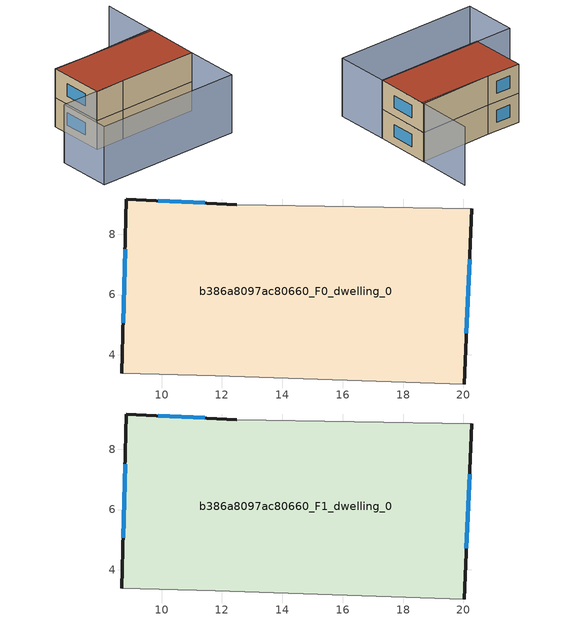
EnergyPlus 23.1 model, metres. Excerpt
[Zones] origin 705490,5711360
b386a8097ac80660_F0_dwelling_0
 floor ground (EU_floor_Construction): 20.28,8.85 20.03,3.04 11.78,3.32 8.68,3.39 8.83,9.17 12.49,8.98 z0
 wall outside (EU_wall_Construction): 12.49,8.98 8.83,9.17 8.68,3.39 / 20.03,3.04 20.28,8.85 z0:3
 wall adiabatic (EU_wall_Construction): 20.28,8.85 12.49,8.98 / 8.68,3.39 11.78,3.32 20.03,3.04 z0:3
 window (EU_Window_Construction): 8.79,7.5 8.72,5.06 / 11.43,9.03 9.89,9.11 / 20.1,4.72 20.21,7.17 z0.87:2.13
b386a8097ac80660_F1_dwelling_0
 floor to b386a8097ac80660_F0_dwelling_0 (EU_floor_Construction): 20.28,8.85 20.03,3.04 11.78,3.32 8.68,3.39 8.83,9.17 12.49,8.98 z3
 wall outside (EU_wall_Construction): 12.49,8.98 8.83,9.17 8.68,3.39 / 20.03,3.04 20.28,8.85 z3:6
 wall adiabatic (EU_wall_Construction): 20.28,8.85 12.49,8.98 / 8.68,3.39 11.78,3.32 20.03,3.04 z3:6
 window (EU_Window_Construction): 8.79,7.5 8.72,5.06 / 11.43,9.03 9.89,9.11 / 20.1,4.72 20.21,7.17 z3.87:5.13
 roof outside (EU_roof_Construction): 20.03,3.04 20.28,8.85 12.49,8.98 8.83,9.17 8.68,3.39 11.78,3.32 z6
shading: 20.56,14.6 20.26,8.59 / 20.26,8.59 12.49,8.98 / 19.8,-2.55 4.62,-1.94 / 4.62,-1.94 4.84,3.65 / 4.84,3.65 20.03,3.04 / 20.03,3.04 19.8,-2.55 z0:6
[Building]
EU S2 Campaign: North Axis=0; Terrain=City; Solar Distribution=FullExterior
[Site:Location]
London: Latitude=51.5; Longitude=-0.5; Time Zone=0; Elevation=25
[SizingPeriod:WeatherFileDays]
AnnualSizingPeriod: Begin Month=1; Begin Day of Month=1; End Month=12; End Day of Month=31; Day of Week for Start Day=Monday; Use Weather File Daylight Saving Period=No; Use Weather File Rain and Snow Indicators=No
[MATERIAL]
EU_InternalMass_Material: Roughness=MediumRough; Thickness=0.1; Conductivity=1; Density=1800; Specific Heat=900; Thermal Absorptance=0.9; Solar Absorptance=0.7; Visible Absorptance=0.7
[MATERIAL:NOMASS] Roughness=MediumRough; Thermal Absorptance=0.9; Solar Absorptance=0.7; Visible Absorptance=0.7
Name | Thermal Resistance
EU_wall_NoMass | 0.724719
EU_roof_NoMass | 2.98947
EU_floor_NoMass | 2.39157
[WINDOWMATERIAL:SIMPLEGLAZINGSYSTEM]
EU_Window_SimpleGlazing: UFactor=2.63425; Solar Heat Gain Coefficient=0.76; Visible Transmittance=0.76
[CONSTRUCTION]
EU_wall_Construction: EU_wall_NoMass
EU_roof_Construction: EU_roof_NoMass
EU_floor_Construction: EU_floor_NoMass
EU_Window_Construction: EU_Window_SimpleGlazing
EU_InternalMass_Construction: EU_InternalMass_Material
[ZONE] Type=1; Multiplier=1; Ceiling Height=autocalculate; Floor Area=autocalculate; Part of Total Floor Area=Yes
Name | Volume
b386a8097ac80660_F0_dwelling_0 | 196.429
b386a8097ac80660_F1_dwelling_0 | 196.43
[INTERNALMASS] Construction=EU_InternalMass_Construction; Surface Area=65.4763
Name | Zone or ZoneList
b386a8097ac80660_F0_dwelling_0_EU_InternalMass | b386a8097ac80660_F0_dwelling_0
b386a8097ac80660_F1_dwelling_0_EU_InternalMass | b386a8097ac80660_F1_dwelling_0
[OTHEREQUIPMENT] Fuel Type=Electricity; Design Level Calculation Method=Watts/Area; Power per Zone Floor Area=1; Fraction Latent=0; Fraction Radiant=0; Fraction Lost=0; Carbon Dioxide Generation Rate=0; EndUse Subcategory=EU_Step8_InternalGains
Name | Zone or ZoneList or Space or SpaceList | Schedule
EU_Step8_InternalGain_b386a8097ac80660_F0_dwelling_0_f000 | b386a8097ac80660_F0_dwelling_0 | EU_Step8_GainSchedule_b386a8097ac80660_F0_dwelling_0_f000
EU_Step8_InternalGain_b386a8097ac80660_F1_dwelling_0_f000 | b386a8097ac80660_F1_dwelling_0 | EU_Step8_GainSchedule_b386a8097ac80660_F1_dwelling_0_f000
[ZONEVENTILATION:DESIGNFLOWRATE] Schedule=EU_AlwaysOn; Design Flow Rate Calculation Method=AirChanges/Hour; Air Changes per Hour=0.418135; Ventilation Type=Natural; Fan Pressure Rise=0; Fan Total Efficiency=1; Constant Term Coefficient=1; Temperature Term Coefficient=0; Velocity Term Coefficient=0; Velocity Squared Term Coefficient=0; Minimum Indoor Temperature=-100; Maximum Indoor Temperature=100; Delta Temperature=-100; Minimum Outdoor Temperature=-100; Maximum Outdoor Temperature=100; Maximum Wind Speed=40
Name | Zone or ZoneList or Space or SpaceList
EU_ConstantAir_b386a8097ac80660_F0_dwelling_0 | b386a8097ac80660_F0_dwelling_0
EU_ConstantAir_b386a8097ac80660_F1_dwelling_0 | b386a8097ac80660_F1_dwelling_0
[HVACTEMPLATE:THERMOSTAT] Constant Heating Setpoint=20; Constant Cooling Setpoint=50
EU_HeatOnly_b386a8097ac80660_F0_dwelling_0; EU_HeatOnly_b386a8097ac80660_F1_dwelling_0
[HVACTEMPLATE:ZONE:IDEALLOADSAIRSYSTEM] System Availability Schedule=EU_AlwaysOn; Maximum Heating Supply Air Temperature=50; Minimum Cooling Supply Air Temperature=13; Maximum Heating Supply Air Humidity Ratio=0.0156; Minimum Cooling Supply Air Humidity Ratio=0.0077; Heating Limit=NoLimit; Cooling Limit=NoLimit; Heating Availability Schedule=EU_AlwaysOn; Cooling Availability Schedule=EU_CoolingOff; Dehumidification Control Type=ConstantSensibleHeatRatio; Cooling Sensible Heat Ratio=0.7; Dehumidification Setpoint=60; Humidification Control Type=None; Humidification Setpoint=30; Outdoor Air Method=None; Outdoor Air Flow Rate per Person=0.00944; Outdoor Air Flow Rate per Zone Floor Area=0; Outdoor Air Flow Rate per Zone=0; Demand Controlled Ventilation Type=None; Outdoor Air Economizer Type=NoEconomizer; Heat Recovery Type=None; Sensible Heat Recovery Effectiveness=0.7; Latent Heat Recovery Effectiveness=0.65
Name | Template Thermostat
b386a8097ac80660_F0_dwelling_0 | EU_HeatOnly_b386a8097ac80660_F0_dwelling_0
b386a8097ac80660_F1_dwelling_0 | EU_HeatOnly_b386a8097ac80660_F1_dwelling_0
[SIZING:ZONE] Zone Cooling Design Supply Air Temperature Input Method=SupplyAirTemperature; Zone Cooling Design Supply Air Temperature=13; Zone Heating Design Supply Air Temperature Input Method=SupplyAirTemperature; Zone Heating Design Supply Air Temperature=50; Zone Cooling Design Supply Air Humidity Ratio=0.008; Zone Heating Design Supply Air Humidity Ratio=0.008; Cooling Design Air Flow Method=DesignDay; Cooling Design Air Flow Rate=0; Cooling Minimum Air Flow per Zone Floor Area=0.000762; Cooling Minimum Air Flow=0; Cooling Minimum Air Flow Fraction=0.2; Heating Design Air Flow Method=DesignDay; Heating Design Air Flow Rate=0; Heating Maximum Air Flow per Zone Floor Area=0.002032; Heating Maximum Air Flow=0.141576; Heating Maximum Air Flow Fraction=0.3; Account for Dedicated Outdoor Air System=No; Dedicated Outdoor Air System Control Strategy=NeutralSupplyAir; Dedicated Outdoor Air Low Setpoint Temperature for Design=autosize; Dedicated Outdoor Air High Setpoint Temperature for Design=autosize; Zone Load Sizing Method=Sensible Load Only No Latent Load; Zone Latent Cooling Design Supply Air Humidity Ratio Input Method=HumidityRatioDifference; Zone Cooling Design Supply Air Humidity Ratio Difference=0.005; Zone Latent Heating Design Supply Air Humidity Ratio Input Method=HumidityRatioDifference; Zone Humidification Design Supply Air Humidity Ratio Difference=0.005
b386a8097ac80660_F0_dwelling_0; b386a8097ac80660_F1_dwelling_0
[SCHEDULE:CONSTANT]
Name | Hourly Value
EU_AlwaysOn | 1
EU_CoolingOff | 0
[SCHEDULE:FILE] Column Number=1; Rows to Skip at Top=0; Number of Hours of Data=8760; Column Separator=Comma; Interpolate to Timestep=No; Minutes per Item=60; Adjust Schedule for Daylight Savings=Yes
Name | File
EU_Step8_GainSchedule_b386a8097ac80660_F0_dwelling_0_f000 | ../../schedules/b386a8097ac80660/b386a8097ac80660_F0_dwelling_0_f000_gain.csv
EU_Step8_GainSchedule_b386a8097ac80660_F1_dwelling_0_f000 | ../../schedules/b386a8097ac80660/b386a8097ac80660_F1_dwelling_0_f000_gain.csv
